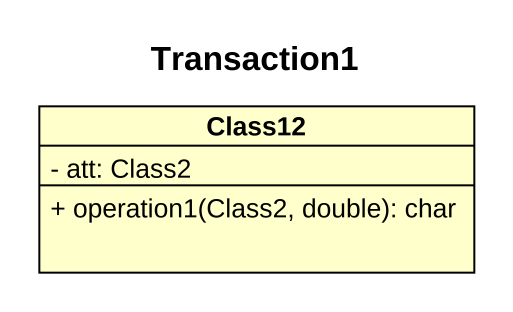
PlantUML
@startuml
title Transaction1
hide circle
hide empty members
skinparam classAttributeIconSize 0
class Class12 {
  - att: Class2
  + operation1(Class2, double): char
}
@enduml
